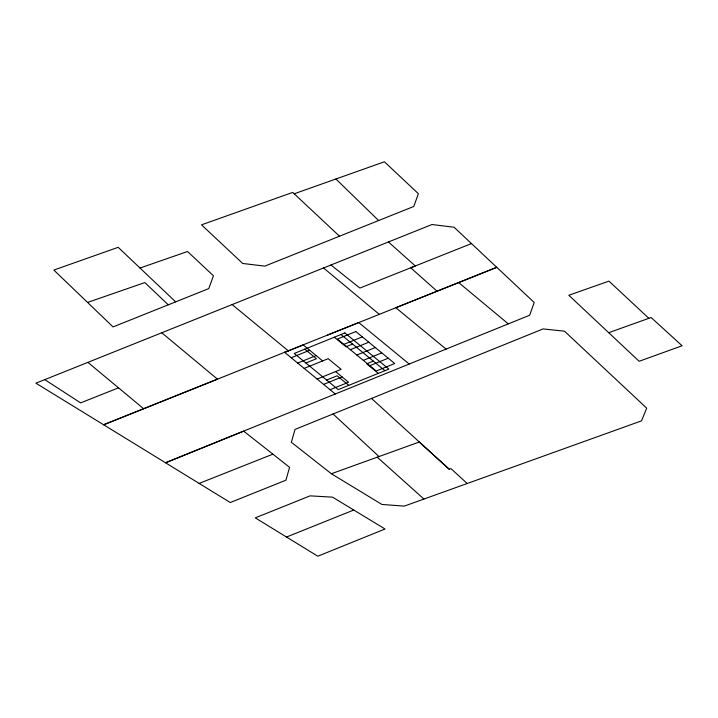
<?xml version="1.0" encoding="UTF-8"?>
<svg xmlns="http://www.w3.org/2000/svg" width="718" height="718" viewBox="0 0 718 718"><rect width="100%" height="100%" fill="white"/><g stroke="black" fill="none" stroke-linecap="round" stroke-linejoin="round"><path stroke-width="1.08" d="M284.732 352.412L303.193 344.927L322.642 360.921M291.212 357.743L309.673 350.258M297.692 363.075L316.153 355.589M343.85 344.362L362.312 336.877M305.877 363.003L316.423 358.731L304.8 349.172M352.583 344.075L345.959 346.758L334.337 337.2M304.172 368.406L328.18 358.677L341.14 369.33L317.141 379.068M350.33 349.693L368.792 342.208M356.819 355.024L375.281 347.539M363.299 360.355L381.761 352.87M326.618 380.055L337.164 375.783L348.777 385.342M373.315 361.127L366.701 363.811L378.323 373.369M323.621 384.39L342.082 376.905M369.779 365.686L388.241 358.201M330.101 389.721L348.562 382.236L335.602 371.583M508.317 323.881L165.526 462.778L35.9 383.188L431.967 224.528L454.063 227.22L534.219 302.502L529.624 315.265L508.317 323.881L458.667 282.578L395.833 307.735L446.093 349.101M175.65 301.856L118.183 247.315L53.859 270.058L113.049 326.923L208.767 288.6L213.461 275.784L187.533 251.506L140.01 268.038M339.506 236.213L292.729 192.397L201.516 224.842L242.72 263.47L264.825 266.127L413.765 206.461L418.397 193.716L384.408 161.783L294.227 193.788M161.747 332.766L217.473 379.149L103.607 424.778L288.277 350.815L232.147 304.576M458.667 282.578L496.766 267.302L327.543 335.082M286.518 537.028L353.759 510.031L385.036 529.004L317.796 556.217L255.276 517.866L310.086 495.851L332.551 497.161L353.759 510.031M471.475 243.573L410.723 267.796L437.065 291.212M118.524 387.837L80.613 402.879L44.776 379.625M199.128 483.42L272.912 454.162L289.587 467.337L285.917 480.189L230.272 502.537L165.526 462.778L243.653 431.132L272.912 454.162M331.366 473.745L381.913 504.458L404.306 506.109L641.533 420.856L646.703 408.174L564.51 331.195L543.077 328.925L295.026 429.409L291.346 442.27L331.366 473.745L419.321 442.001L449.199 469.231L450.958 468.63L467.221 483.51M648.866 318.316L651.109 317.518L682.1 345.762L639.146 361.289L568.827 295.242L608.945 281.133L648.866 318.316L608.693 332.694M87.587 302.431L144.848 282.578L168.272 304.809M330.971 264.996L359.897 288.062L415.318 265.956L388.429 241.966M409.215 364.044L358.749 322.561L284.588 352.296L335.297 393.994M340.969 334.516L384.929 370.685M323.531 267.949L379.292 314.349M87.901 362.357L143.627 408.73M377.264 457.195L423.907 499.046M371.493 398.427L449.199 469.231M333.062 413.99L379.014 456.549M335.898 178.997L378.628 220.534M344.882 332.928L294.254 353.453L338.241 389.614L388.86 369.097L344.882 332.928M355.832 331.545L337.37 339.031L376.259 371.009L394.721 363.523L355.832 331.545"/></g></svg>
